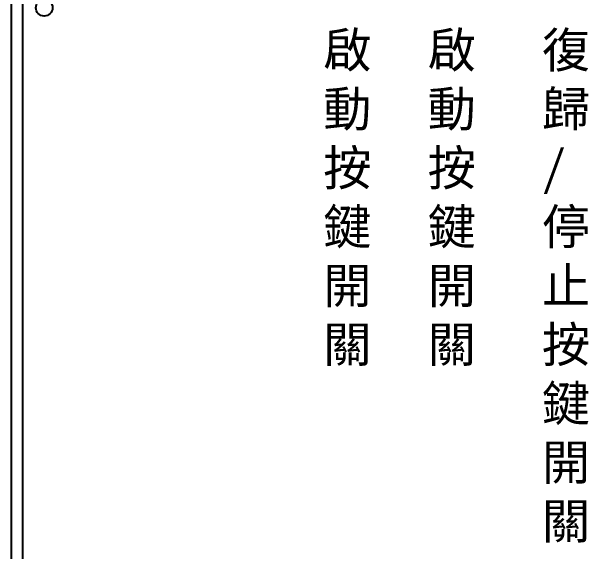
# Model space of a CAD drawing. Extents: x 325 to 612, y 3 to 207.
# Drawn here: x 325.3 to 389, y 39.9 to 99.5 of the extents above; entities that cross this region are included whole.
import ezdxf

# ---------------------------------------------------------------- set-up
doc = ezdxf.new("R2010")
doc.units = 0
doc.layers.add('圖框層', color=7, linetype='CONTINUOUS')
doc.layers.add('標尺寸層', color=3, linetype='CONTINUOUS')
doc.styles.add('CNS', font='romanc.shx', dxfattribs={"bigfont": 'chineset.shx'})

msp = doc.modelspace()

# ---------------------------------------------------------------- linework, layer by layer
at = {"layer": '圖框層', "color": 7}
for p, q in [((325.319, 3), (325.319, 206.969)), ((326.569, 4.25), (326.569, 205.719))]:
    msp.add_line(p, q, dxfattribs=at)
at = {"layer": '標尺寸層', "color": 7}
msp.add_circle((328.925, 99.958), 0.92, dxfattribs=at)

# ---------------------------------------------------------------- texts
at = {"layer": '標尺寸層', "color": 7, "char_height": 3.9, "width": 4.96081, "attachment_point": 1, "style": 'CNS'}
for s, insert in [('{\\fDFKai-SB|b0|i0|c136|p65;啟動按鍵開關}', (359.702, 97.234)), ('{\\fDFKai-SB|b0|i0|c136|p65;啟動按鍵開關}', (371.218, 97.234)), ('{\\fDFKai-SB|b0|i0|c136|p65;復歸\\P/\\P停止按鍵開關}', (383.82, 97.234))]:
    msp.add_mtext(s, dxfattribs=dict(at, insert=insert))

doc.saveas('drawing.dxf')
